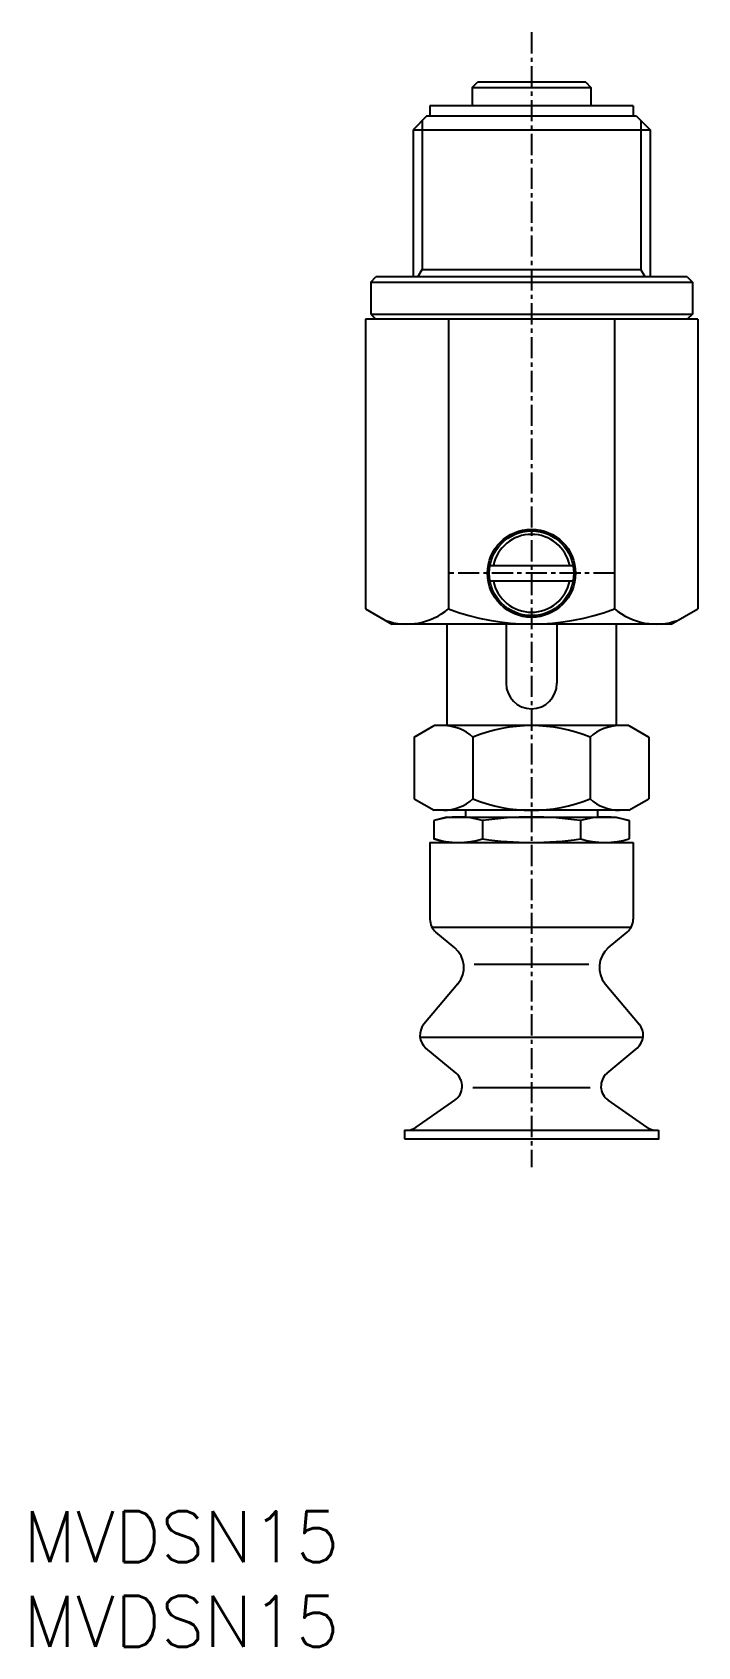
# Model space of a CAD drawing. Extents: x 0.5 to 39.8, y 0 to 95.4.
import ezdxf

# ---------------------------------------------------------------- set-up
doc = ezdxf.new("R2010")
doc.units = 0
doc.linetypes.add('CENTER', pattern=[2, 1.25, -0.25, 0.25, -0.25])
doc.layers.get('0').update_dxf_attribs({"linetype": 'CONTINUOUS'})
doc.layers.add('CENTER', color=1, linetype='CENTER')
doc.styles.get("Standard").update_dxf_attribs({"font": 'txt.shx'})

# ---------------------------------------------------------------- blocks, each defined once
blk = doc.blocks.new('*U6')
at = {"color": 7, "linetype": 'CONTINUOUS'}
blk.add_text('MVDSN15', height=3, dxfattribs=at).set_placement((0, 0))
blk = doc.blocks.new('*U7')
at = {"color": 7, "linetype": 'CONTINUOUS'}
blk.add_text('MVDSN15', height=3, dxfattribs=at).set_placement((0, 5))

msp = doc.modelspace()

# ---------------------------------------------------------------- linework, layer by layer
at = {"color": 7, "linetype": 'CONTINUOUS'}
for p, q in [((26.49998, 92.100033), (26.799961, 92.400009)), ((26.49998, 92.100006), (33.49998, 92.100006)), ((26.5, 92.100006), (26.5, 91)), ((33.200003, 92.400009), (26.799961, 92.400009)), ((33.200003, 92.400009), (33.5, 92.100018)), ((33.5, 92.100006), (33.5, 91)), ((23.99998, 91), (23.99998, 90.400009)), ((36, 91), (23.99998, 91)), ((36, 91), (36, 90.400009)), ((23.799986, 90.400009), (22.99998, 89.599996)), ((23.54149, 90.14151), (23.54149, 81.337914)), ((36.199998, 90.400009), (23.799986, 90.400009)), ((36.199998, 90.400009), (37, 89.600014)), ((36.4585, 90.14151), (36.4585, 81.337914)), ((22.99998, 89.599996), (22.99998, 80.900009)), ((23, 89.600006), (37, 89.600006)), ((37, 89.600014), (37, 80.900009)), ((23.28868, 80.900005), (23.5415, 81.337914)), ((23.54147, 81.337914), (36.45848, 81.337914)), ((36.71132, 80.899994), (36.45849, 81.33791)), ((20.49998, 80.600018), (20.799976, 80.900009)), ((20.49998, 80.600006), (39.49998, 80.600006)), ((20.49998, 80.600006), (20.49998, 78.700005)), ((39.199994, 80.900009), (20.799976, 80.900009)), ((39.199994, 80.900009), (39.5, 80.60001)), ((39.5, 80.600006), (39.5, 78.700005)), ((20.18504, 78.400009), (20.18504, 61.303534)), ((39.81494, 78.400009), (20.18504, 78.400009)), ((20.49998, 78.700005), (39.5, 78.700005)), ((20.49998, 78.700001), (20.79998, 78.400009)), ((25.09251, 78.400009), (25.09251, 61.303534)), ((34.90747, 78.400009), (34.90747, 61.303534)), ((39.49999, 78.700016), (39.19999, 78.400021)), ((39.81494, 78.400009), (39.81494, 61.303534)), ((27.54083, 63.850021), (32.45917, 63.850021)), ((27.54083, 62.950012), (32.45917, 62.950012)), ((20.18505, 61.30353), (21.74999, 60.400011)), ((38.25, 60.399996), (39.81495, 61.303522)), ((38.25, 60.400007), (21.74998, 60.400007)), ((24.99998, 60.400007), (24.99998, 54.400007)), ((28.5, 60.400007), (28.5, 56.900007)), ((31.5, 60.400007), (31.5, 56.900007)), ((35, 60.400007), (35, 54.400007)), ((23.07179, 53.719757), (24.24999, 54.399994)), ((35.75, 54.400007), (24.24998, 54.400007)), ((35.74999, 54.400011), (36.92819, 53.719774)), ((23.07179, 53.71977), (23.07179, 50.080244)), ((26.53589, 53.71977), (26.53589, 50.080244)), ((33.4641, 53.71977), (33.4641, 50.080244)), ((36.92819, 53.71977), (36.92819, 50.080244)), ((23.07179, 50.08025), (24.24999, 49.400013)), ((35.74999, 49.399998), (36.92819, 50.080235)), ((24.22649, 48.792747), (24.22649, 47.707268)), ((25, 49.000006), (24.22651, 48.792747)), ((35.75, 49.400007), (24.24998, 49.400007)), ((25, 49.000008), (35, 49.000008)), ((26.10001, 49.400007), (26.10001, 49.000008)), ((27.11325, 48.792747), (27.11325, 47.707268)), ((32.88675, 48.792747), (32.88675, 47.707268)), ((33.89999, 49.400007), (33.89999, 49.000008)), ((34.99998, 49.000008), (35.77348, 48.792749)), ((35.7735, 48.792747), (35.7735, 47.707268)), ((24.99999, 47.500006), (24.22649, 47.707262)), ((35, 47.500002), (35.77349, 47.70726)), ((24, 47.500008), (36, 47.500008)), ((24, 47.500008), (24, 42.966309)), ((36, 47.500008), (36, 42.966309)), ((24.11539, 42.500008), (35.88463, 42.500008)), ((25.46474, 41.270942), (24.35722, 42.200265)), ((34.53527, 41.270952), (35.64279, 42.200266)), ((26.6138, 40.306763), (33.3862, 40.306763)), ((25.64963, 39.157694), (23.64279, 36.766038)), ((34.35039, 39.157704), (36.35722, 36.766054)), ((23.41646, 36), (36.58354, 36)), ((25.54215, 33.866875), (23.76605, 35.357206)), ((34.45785, 33.866881), (36.23397, 35.357222)), ((26.5405, 33.029182), (33.45952, 33.029182)), ((23.18672, 30.680851), (25.47295, 32.281686)), ((36.81328, 30.680844), (34.52705, 32.281679)), ((22.5, 30.5), (37.5, 30.5)), ((22.5, 30.5), (22.5, 30)), ((22.5, 30), (37.5, 30)), ((37.5, 30.5), (37.5, 30))]:
    msp.add_line(p, q, dxfattribs=at)
for radius in [2.6, 2.5]:
    msp.add_circle((30, 63.400009), radius, dxfattribs=at)
for centre, radius, start, end in [((30, 63.400009), 2.3, 11.282843, 168.71716), ((30, 63.400009), 2.3, 191.28284, 348.71716), ((22.63878, 64.183624), 3.783614, 250.42988, 310.4299), ((30, 74.179169), 13.779165, 249.13594, 290.86407), ((37.36121, 64.183624), 3.783614, 229.5701, 289.57009), ((30, 56.900007), 1.5, 180, 0), ((24.80383, 51.854773), 2.545235, 47.116718, 90), ((30, 45.239416), 9.160586, 67.780688, 112.21931), ((35.19614, 51.854773), 2.545235, 90, 132.88328), ((24.80383, 51.945242), 2.545235, 270, 312.88328), ((30, 58.560591), 9.160586, 247.78069, 292.21931), ((35.19617, 51.945242), 2.545235, 227.11672, 270), ((25.66986, 43.870461), 5.12955, 73.657133, 106.34286), ((30, 28.79276), 20.207254, 81.786796, 98.21321), ((34.33012, 43.870461), 5.12955, 73.657133, 106.34286), ((25.66986, 52.629562), 5.12955, 253.65714, 286.34287), ((30, 67.707256), 20.207254, 261.78679, 278.2132), ((34.33012, 52.629562), 5.12955, 253.65714, 286.34287), ((25, 42.966309), 1, 180, 230.00001), ((35, 42.966309), 1, 309.99999, 0), ((24.50055, 40.12188), 1.5, 320.00001, 50.000006), ((35.49945, 40.12188), 1.5, 129.99999, 219.99998), ((24.40883, 36.12326), 1, 140.00001, 230.00001), ((35.59117, 36.12326), 1, 309.99999, 39.999987), ((24.89937, 33.100838), 1, 305, 50.000004), ((35.10063, 33.100838), 1, 130, 235), ((22.61314, 31.5), 1, 270, 305), ((37.38686, 31.5), 1, 235, 270)]:
    msp.add_arc(centre, radius, start, end, dxfattribs=at)
msp.add_point((37.5, 30), dxfattribs=at)
at = {"layer": 'CENTER', "color": 1, "linetype": 'CENTER'}
for p, q in [((30, 95.352226), (30, 28.32835)), ((34.90747, 63.400009), (25.09251, 63.400009))]:
    msp.add_line(p, q, dxfattribs=at)

# ---------------------------------------------------------------- block references
at = {"color": 7, "linetype": 'CONTINUOUS'}
for name in ['*U7', '*U6']:
    msp.add_blockref(name, (0, 0), dxfattribs=at)

doc.saveas('drawing.dxf')
